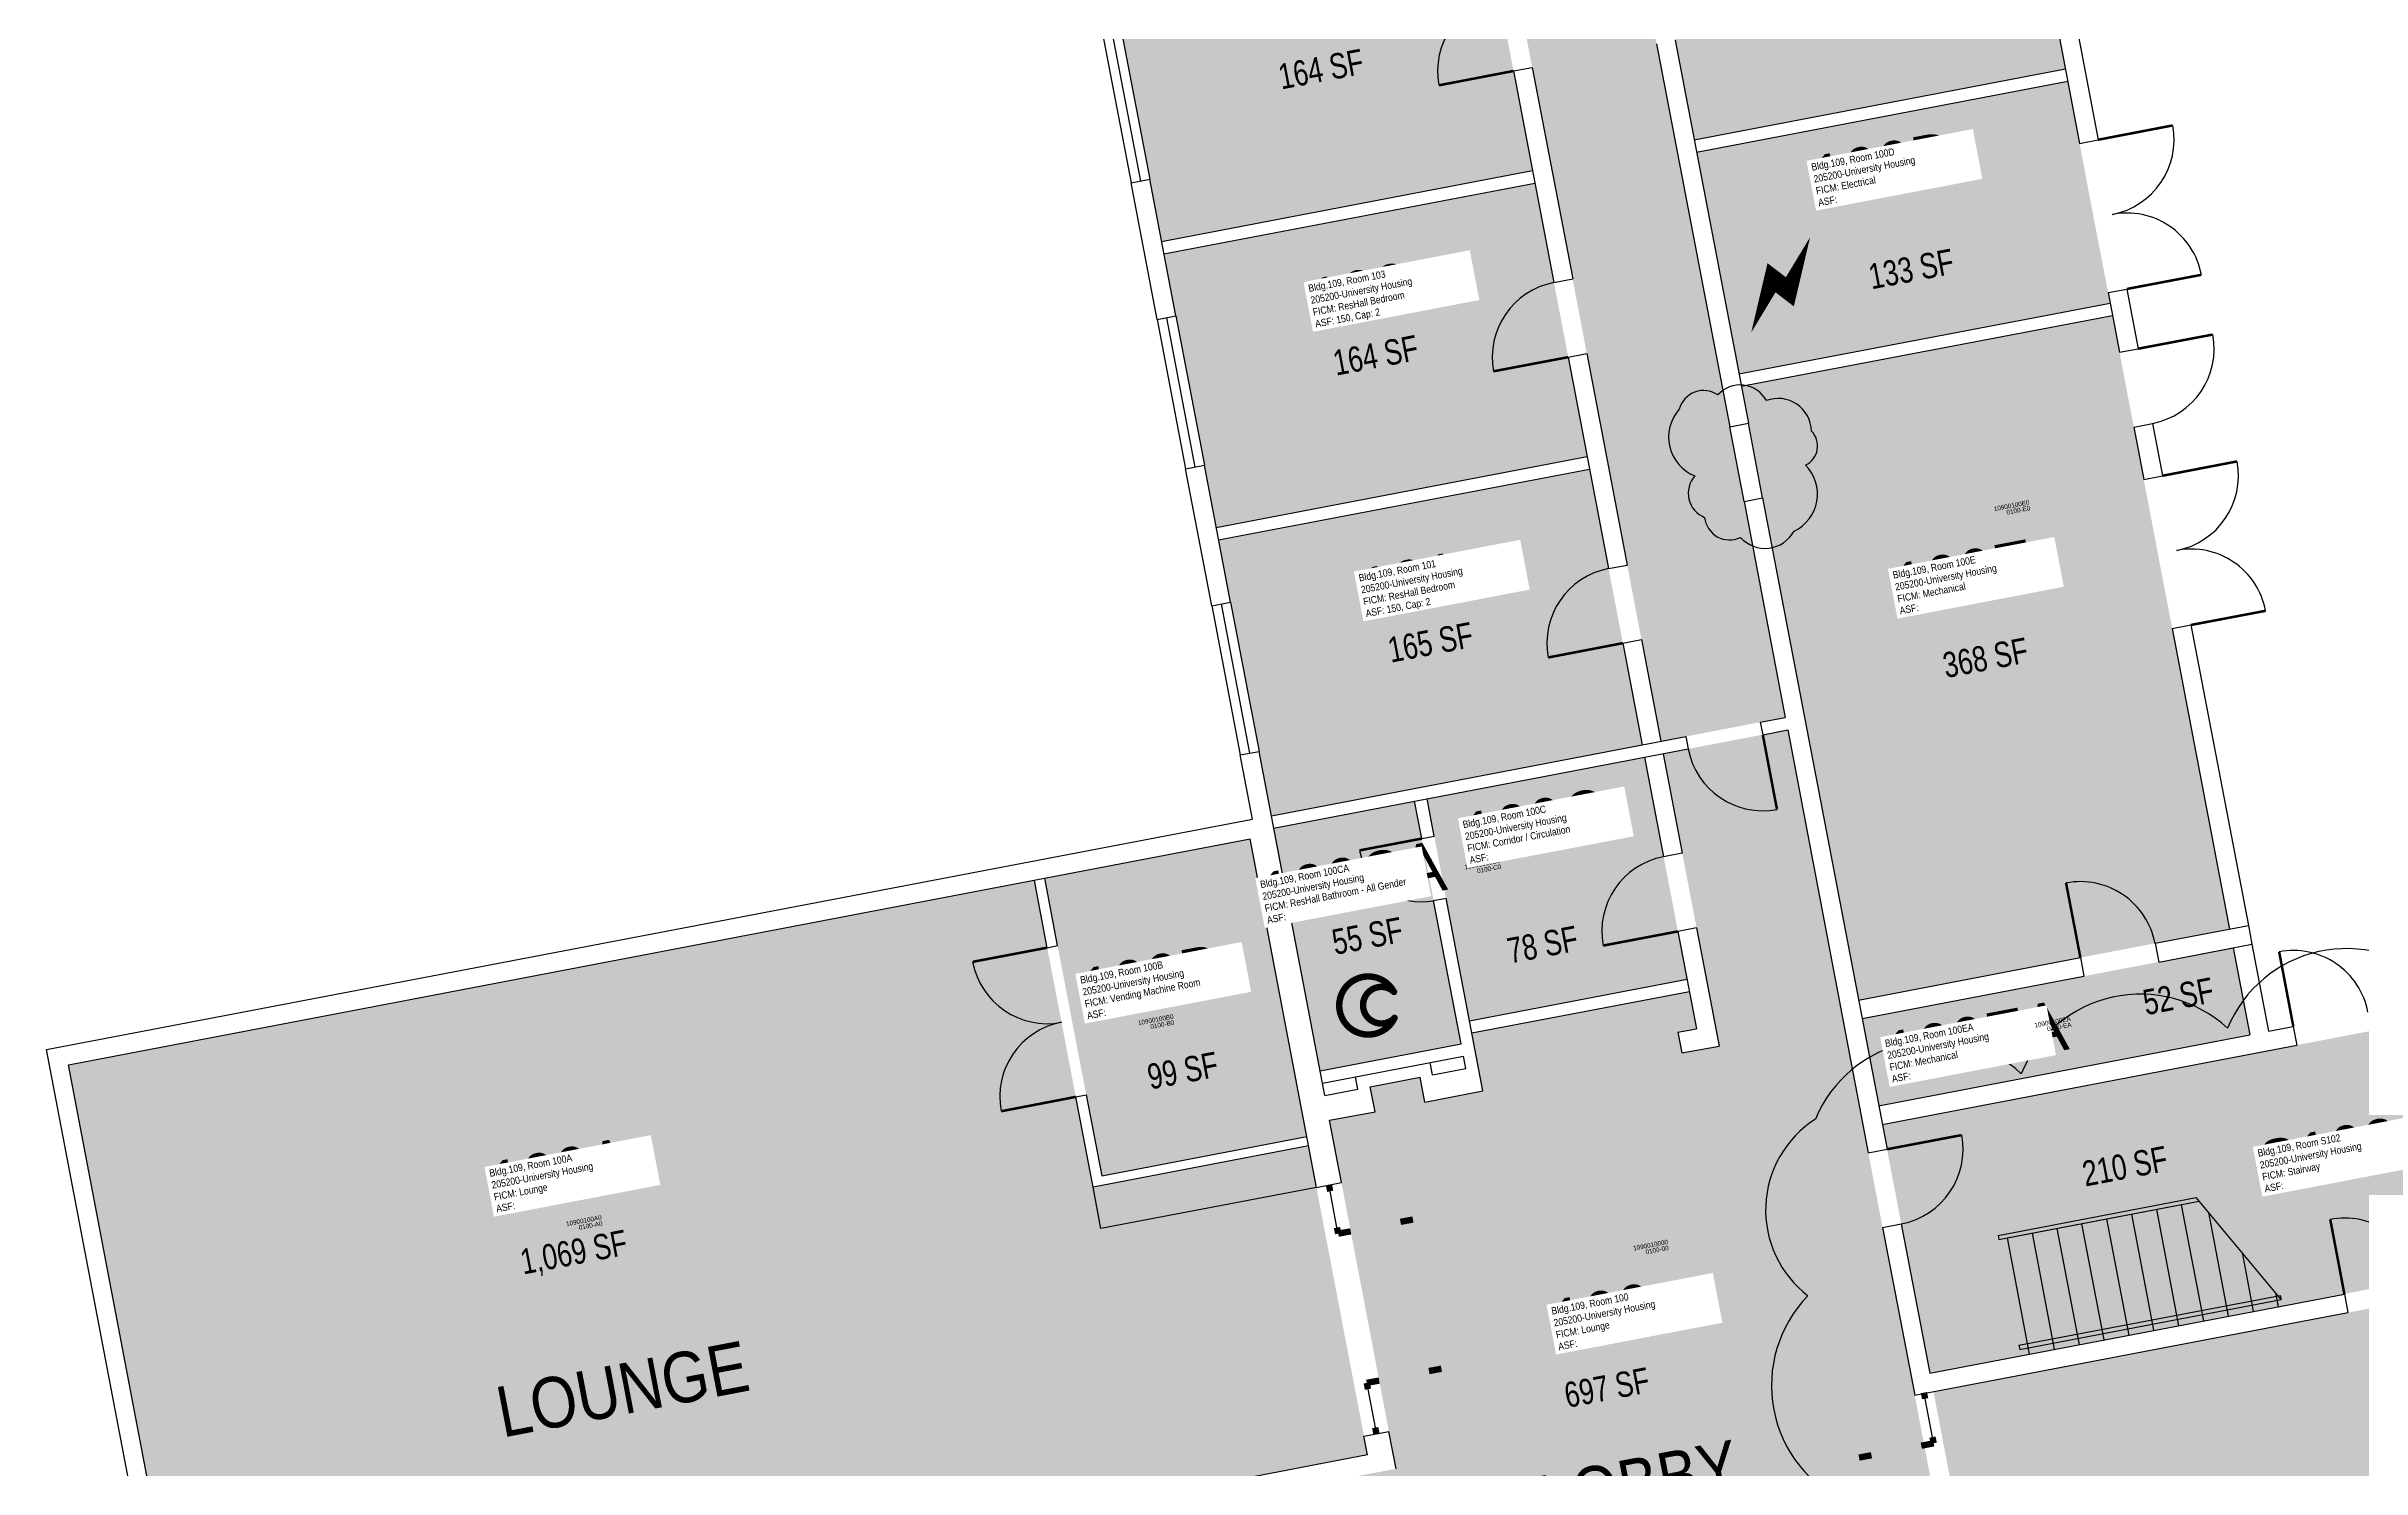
# Model space of a CAD drawing. Header units: inches. Extents: x 69230585 to 69232402, y 27670942 to 27674689.
# Drawn here: x 69230585 to 69231682, y 27672723 to 27673397 of the extents above; entities that cross this region are included whole.
import ezdxf
from ezdxf.enums import TextEntityAlignment as Align

# ---------------------------------------------------------------- set-up
doc = ezdxf.new("R2010")
doc.units = ezdxf.units.IN
doc.header["$LTSCALE"] = 0.25
doc.header["$MEASUREMENT"] = 0
doc.layers.get('0').update_dxf_attribs({"linetype": 'CONTINUOUS'})
for name, color, linetype in [('A-DOOR', 2, 'CONTINUOUS'), ('A-FLOR', 3, 'CONTINUOUS'), ('A-GLAZ', 1, 'CONTINUOUS'), ('A-IDEN-ICON', 4, 'CONTINUOUS'), ('A-IDEN-RNUM', 7, 'CONTINUOUS'), ('A-IDEN-SNUM', 4, 'CONTINUOUS'), ('A-IDEN-TEXT', 4, 'CONTINUOUS'), ('A-IDEN-VNUM', 4, 'CONTINUOUS'), ('A-WALL', 5, 'CONTINUOUS'), ('AREA-TEXT', 3, 'CONTINUOUS'), ('Rooms-Category-Color', 7, 'CONTINUOUS'), ('Rooms-College-Color', 7, 'CONTINUOUS'), ('Rooms-Department-Color', 7, 'CONTINUOUS'), ('Rooms-Division-Color', 7, 'CONTINUOUS'), ('Rooms-Information', 7, 'CONTINUOUS')]:
    doc.layers.add(name, color=color, linetype=linetype)
doc.layers.add('A-REV', color=1, linetype='CONTINUOUS', true_color=0xff0000)
doc.styles.add('CP_AREA', font='arial.ttf', dxfattribs={"height": 15})
doc.styles.add('CP_ROOMSNUMBER', font='arial.ttf', dxfattribs={"height": 1})
doc.styles.add('CP_ROOMVNUMBER', font='arial.ttf', dxfattribs={"width": 0.85, "height": 0.075})

# ---------------------------------------------------------------- blocks, each defined once
blk = doc.blocks.new('Cpelect')
at = {"color": 0, "linetype": 'ByBlock'}
blk.add_lwpolyline([(0.0623, 0.0629, 0, 0.03, 0), (0.0105, -0.0168, 0.03, 0.03, 0), (-0.0105, 0.0068, 0.03, 0, 0), (-0.0623, -0.0729, 0.03, 0, 0)], format="xyseb", dxfattribs=at)
blk = doc.blocks.new('Cpbath')
at = {"color": 0, "linetype": 'ByBlock', "const_width": 0.0127}
for points in [[(0.0571, 0.0168, 0.861492), (-0.0551, 0, 1)], [(-0.0551, 0, 0.726902), (0.0487, -0.0337, 1)], [(0.0571, 0.0168, 0.729002), (-0.0084, -0.0042, 1)], [(-0.0084, -0.0042, 0.609468), (0.0487, -0.0337, 1)]]:
    blk.add_lwpolyline(points, format="xyb", dxfattribs=at)
at = {"color": 0, "linetype": 'ByBlock', "const_width": 0.00637}
for points in [[(0.0544, 0.0152, 1), (0.0599, 0.0184, 1)], [(0.0459, -0.0353, 1), (0.0515, -0.0321, 1)]]:
    blk.add_lwpolyline(points, format="xyb", close=True, dxfattribs=at)

msp = doc.modelspace()

# ---------------------------------------------------------------- hatches: boundary and pattern name
at = {"layer": 'Rooms-Category-Color', "true_color": 0xadadad}
for points in [[(69231330, 27673491.4), (69231338.9, 27673493.1), (69231339.8, 27673488.2), (69231378.1, 27673495.5), (69231372.5, 27673525), (69231334.2, 27673517.7), (69231334.6, 27673515.7), (69231325.7, 27673514), (69231324.2, 27673521.9), (69231333, 27673523.6), (69231333.4, 27673521.6), (69231371.7, 27673528.9), (69231365.7, 27673560.4), (69231327.4, 27673553.1), (69231328.9, 27673545.2), (69231320.1, 27673543.5), (69231259.9, 27673858.8), (69231271.6, 27673861), (69231266.2, 27673889.5), (69231254.4, 27673887.3), (69231124.8, 27674566), (69231065.8, 27674554.7), (69231349.9, 27673067.6), (69231349.9, 27673067.6), (69231408.8, 27673078.9)], [(69231366.8, 27673346.8), (69231386.9, 27673241.7), (69231562.8, 27673275.2), (69231557.1, 27673304.7), (69231542.7, 27673380.3), (69231366.8, 27673346.8)], [(69231563.9, 27673269.4), (69231388, 27673235.8), (69231443.6, 27672945), (69231619.4, 27672978.6), (69231587.7, 27673144.6)], [(69231342.2, 27673060), (69231239.1, 27673040.3), (69231259.2, 27672935.2), (69231362.3, 27672954.9)], [(69231621.1, 27672969.8), (69231445.3, 27672936.2), (69231453.1, 27672894.9), (69231629, 27672928.5)], [(69231702.3, 27672933.4), (69231454.8, 27672886.1), (69231477.3, 27672768.2), (69231724.8, 27672815.5)]]:
    msp.add_hatch(color=253, dxfattribs=at).paths.add_polyline_path(points)
at = {"layer": 'Rooms-Category-Color', "true_color": 0x728ef3}
for points in [[(69231349.4, 27673438.1), (69231365.7, 27673352.6), (69231541.6, 27673386.2), (69231535.9, 27673415.7), (69231522.4, 27673486.4), (69231516.8, 27673515.9), (69231340.9, 27673482.3)], [(69231264.3, 27673467.7), (69231088.5, 27673434.1), (69231094.2, 27673404.6), (69231107.7, 27673333.9), (69231113.3, 27673304.4), (69231289.1, 27673338)], [(69231290.2, 27673332.1), (69231114.4, 27673298.5), (69231120.1, 27673269.1), (69231133.6, 27673198.4), (69231139.2, 27673168.9), (69231315, 27673202.5)], [(69231316.1, 27673196.6), (69231140.3, 27673163), (69231146, 27673133.5), (69231159.5, 27673062.8), (69231165.3, 27673032.3), (69231341.1, 27673065.9)], [(69231410, 27673073), (69231351, 27673061.7), (69231366.8, 27672979.2), (69231377.5, 27672923.2), (69231359.8, 27672919.9), (69231357.9, 27672929.7), (69231366.8, 27672931.4), (69231363.4, 27672949), (69231260.3, 27672929.4), (69231265.6, 27672901.9), (69231238.1, 27672896.6), (69231235.8, 27672908.4), (69231212.2, 27672903.9), (69231214.5, 27672892.1), (69231192.9, 27672888), (69231194, 27672882.1), (69231224.4, 27672722.9), (69231187.8, 27672716), (69231212.5, 27672586.8), (69231249.1, 27672593.8), (69231266.2, 27672503.9), (69231275.2, 27672456.8), (69231334.1, 27672468), (69231343, 27672469.7), (69231316.8, 27672606.7), (69231334.5, 27672610.1), (69231492.6, 27672640.3), (69231470.2, 27672757.7), (69231448.2, 27672872.6)], [(69231233.2, 27673039.2), (69231166.4, 27673026.5), (69231188.4, 27672911.5), (69231255.2, 27672924.3)], [(69231155.2, 27673021.3), (69231057.9, 27673002.7), (69231084.9, 27672861.7), (69231158.5, 27672875.8), (69231182.1, 27672880.3), (69231180.1, 27672890.6)], [(69231080.8, 27672856.4), (69231053, 27673001.7), (69230595.3, 27672914.3), (69230651, 27672622.6), (69230790.5, 27672649.2), (69230884.8, 27672667.2), (69230918.2, 27672673.6), (69231012.5, 27672691.6), (69231045.9, 27672698), (69231140.2, 27672716), (69231210.9, 27672729.5), (69231182.9, 27672875.9)], [(69232074.3, 27672873.1), (69231735.4, 27672808.3), (69231479.1, 27672759.4), (69231515.3, 27672569.8), (69231522, 27672534.4), (69231533.1, 27672476.5), (69232128.3, 27672590.2)]]:
    msp.add_hatch(color=171, dxfattribs=at).paths.add_polyline_path(points)
at = {"layer": 'Rooms-College-Color', "true_color": 0xadadad}
for points in [[(69231330, 27673491.4), (69231338.9, 27673493.1), (69231339.8, 27673488.2), (69231378.1, 27673495.5), (69231372.5, 27673525), (69231334.2, 27673517.7), (69231334.6, 27673515.7), (69231325.7, 27673514), (69231324.2, 27673521.9), (69231333, 27673523.6), (69231333.4, 27673521.6), (69231371.7, 27673528.9), (69231365.7, 27673560.4), (69231327.4, 27673553.1), (69231328.9, 27673545.2), (69231320.1, 27673543.5), (69231259.9, 27673858.8), (69231271.6, 27673861), (69231266.2, 27673889.5), (69231254.4, 27673887.3), (69231124.8, 27674566), (69231065.8, 27674554.7), (69231349.9, 27673067.6), (69231349.9, 27673067.6), (69231408.8, 27673078.9)], [(69231349.4, 27673438.1), (69231365.7, 27673352.6), (69231541.6, 27673386.2), (69231535.9, 27673415.7), (69231522.4, 27673486.4), (69231516.8, 27673515.9), (69231340.9, 27673482.3)], [(69231264.3, 27673467.7), (69231088.5, 27673434.1), (69231094.2, 27673404.6), (69231107.7, 27673333.9), (69231113.3, 27673304.4), (69231289.1, 27673338)], [(69231366.8, 27673346.8), (69231386.9, 27673241.7), (69231562.8, 27673275.2), (69231557.1, 27673304.7), (69231542.7, 27673380.3), (69231366.8, 27673346.8)], [(69231290.2, 27673332.1), (69231114.4, 27673298.5), (69231120.1, 27673269.1), (69231133.6, 27673198.4), (69231139.2, 27673168.9), (69231315, 27673202.5)], [(69231563.9, 27673269.4), (69231388, 27673235.8), (69231443.6, 27672945), (69231619.4, 27672978.6), (69231587.7, 27673144.6)], [(69231316.1, 27673196.6), (69231140.3, 27673163), (69231146, 27673133.5), (69231159.5, 27673062.8), (69231165.3, 27673032.3), (69231341.1, 27673065.9)], [(69231410, 27673073), (69231351, 27673061.7), (69231366.8, 27672979.2), (69231377.5, 27672923.2), (69231359.8, 27672919.9), (69231357.9, 27672929.7), (69231366.8, 27672931.4), (69231363.4, 27672949), (69231260.3, 27672929.4), (69231265.6, 27672901.9), (69231238.1, 27672896.6), (69231235.8, 27672908.4), (69231212.2, 27672903.9), (69231214.5, 27672892.1), (69231192.9, 27672888), (69231194, 27672882.1), (69231224.4, 27672722.9), (69231187.8, 27672716), (69231212.5, 27672586.8), (69231249.1, 27672593.8), (69231266.2, 27672503.9), (69231275.2, 27672456.8), (69231334.1, 27672468), (69231343, 27672469.7), (69231316.8, 27672606.7), (69231334.5, 27672610.1), (69231492.6, 27672640.3), (69231470.2, 27672757.7), (69231448.2, 27672872.6)], [(69231342.2, 27673060), (69231239.1, 27673040.3), (69231259.2, 27672935.2), (69231362.3, 27672954.9)], [(69231233.2, 27673039.2), (69231166.4, 27673026.5), (69231188.4, 27672911.5), (69231255.2, 27672924.3)], [(69231155.2, 27673021.3), (69231057.9, 27673002.7), (69231084.9, 27672861.7), (69231158.5, 27672875.8), (69231182.1, 27672880.3), (69231180.1, 27672890.6)], [(69231080.8, 27672856.4), (69231053, 27673001.7), (69230595.3, 27672914.3), (69230651, 27672622.6), (69230790.5, 27672649.2), (69230884.8, 27672667.2), (69230918.2, 27672673.6), (69231012.5, 27672691.6), (69231045.9, 27672698), (69231140.2, 27672716), (69231210.9, 27672729.5), (69231182.9, 27672875.9)], [(69231621.1, 27672969.8), (69231445.3, 27672936.2), (69231453.1, 27672894.9), (69231629, 27672928.5)], [(69231702.3, 27672933.4), (69231454.8, 27672886.1), (69231477.3, 27672768.2), (69231724.8, 27672815.5)], [(69232074.3, 27672873.1), (69231735.4, 27672808.3), (69231479.1, 27672759.4), (69231515.3, 27672569.8), (69231522, 27672534.4), (69231533.1, 27672476.5), (69232128.3, 27672590.2)]]:
    msp.add_hatch(color=253, dxfattribs=at).paths.add_polyline_path(points)
at = {"layer": 'Rooms-Department-Color', "true_color": 0xacacac}
for points in [[(69231330, 27673491.4), (69231338.9, 27673493.1), (69231339.8, 27673488.2), (69231378.1, 27673495.5), (69231372.5, 27673525), (69231334.2, 27673517.7), (69231334.6, 27673515.7), (69231325.7, 27673514), (69231324.2, 27673521.9), (69231333, 27673523.6), (69231333.4, 27673521.6), (69231371.7, 27673528.9), (69231365.7, 27673560.4), (69231327.4, 27673553.1), (69231328.9, 27673545.2), (69231320.1, 27673543.5), (69231259.9, 27673858.8), (69231271.6, 27673861), (69231266.2, 27673889.5), (69231254.4, 27673887.3), (69231124.8, 27674566), (69231065.8, 27674554.7), (69231349.9, 27673067.6), (69231349.9, 27673067.6), (69231408.8, 27673078.9)], [(69231366.8, 27673346.8), (69231386.9, 27673241.7), (69231562.8, 27673275.2), (69231557.1, 27673304.7), (69231542.7, 27673380.3), (69231366.8, 27673346.8)], [(69231563.9, 27673269.4), (69231388, 27673235.8), (69231443.6, 27672945), (69231619.4, 27672978.6), (69231587.7, 27673144.6)], [(69231342.2, 27673060), (69231239.1, 27673040.3), (69231259.2, 27672935.2), (69231362.3, 27672954.9)], [(69231621.1, 27672969.8), (69231445.3, 27672936.2), (69231453.1, 27672894.9), (69231629, 27672928.5)], [(69231702.3, 27672933.4), (69231454.8, 27672886.1), (69231477.3, 27672768.2), (69231724.8, 27672815.5)]]:
    msp.add_hatch(color=253, dxfattribs=at).paths.add_polyline_path(points)
at = {"layer": 'Rooms-Department-Color', "true_color": 0x604aed}
for points in [[(69231349.4, 27673438.1), (69231365.7, 27673352.6), (69231541.6, 27673386.2), (69231535.9, 27673415.7), (69231522.4, 27673486.4), (69231516.8, 27673515.9), (69231340.9, 27673482.3)], [(69231264.3, 27673467.7), (69231088.5, 27673434.1), (69231094.2, 27673404.6), (69231107.7, 27673333.9), (69231113.3, 27673304.4), (69231289.1, 27673338)], [(69231290.2, 27673332.1), (69231114.4, 27673298.5), (69231120.1, 27673269.1), (69231133.6, 27673198.4), (69231139.2, 27673168.9), (69231315, 27673202.5)], [(69231316.1, 27673196.6), (69231140.3, 27673163), (69231146, 27673133.5), (69231159.5, 27673062.8), (69231165.3, 27673032.3), (69231341.1, 27673065.9)], [(69231410, 27673073), (69231351, 27673061.7), (69231366.8, 27672979.2), (69231377.5, 27672923.2), (69231359.8, 27672919.9), (69231357.9, 27672929.7), (69231366.8, 27672931.4), (69231363.4, 27672949), (69231260.3, 27672929.4), (69231265.6, 27672901.9), (69231238.1, 27672896.6), (69231235.8, 27672908.4), (69231212.2, 27672903.9), (69231214.5, 27672892.1), (69231192.9, 27672888), (69231194, 27672882.1), (69231224.4, 27672722.9), (69231187.8, 27672716), (69231212.5, 27672586.8), (69231249.1, 27672593.8), (69231266.2, 27672503.9), (69231275.2, 27672456.8), (69231334.1, 27672468), (69231343, 27672469.7), (69231316.8, 27672606.7), (69231334.5, 27672610.1), (69231492.6, 27672640.3), (69231470.2, 27672757.7), (69231448.2, 27672872.6)], [(69231233.2, 27673039.2), (69231166.4, 27673026.5), (69231188.4, 27672911.5), (69231255.2, 27672924.3)], [(69231155.2, 27673021.3), (69231057.9, 27673002.7), (69231084.9, 27672861.7), (69231158.5, 27672875.8), (69231182.1, 27672880.3), (69231180.1, 27672890.6)], [(69231080.8, 27672856.4), (69231053, 27673001.7), (69230595.3, 27672914.3), (69230651, 27672622.6), (69230790.5, 27672649.2), (69230884.8, 27672667.2), (69230918.2, 27672673.6), (69231012.5, 27672691.6), (69231045.9, 27672698), (69231140.2, 27672716), (69231210.9, 27672729.5), (69231182.9, 27672875.9)], [(69232074.3, 27672873.1), (69231735.4, 27672808.3), (69231479.1, 27672759.4), (69231515.3, 27672569.8), (69231522, 27672534.4), (69231533.1, 27672476.5), (69232128.3, 27672590.2)]]:
    msp.add_hatch(color=173, dxfattribs=at).paths.add_polyline_path(points)
at = {"layer": 'Rooms-Division-Color', "true_color": 0xadadad}
for points in [[(69231330, 27673491.4), (69231338.9, 27673493.1), (69231339.8, 27673488.2), (69231378.1, 27673495.5), (69231372.5, 27673525), (69231334.2, 27673517.7), (69231334.6, 27673515.7), (69231325.7, 27673514), (69231324.2, 27673521.9), (69231333, 27673523.6), (69231333.4, 27673521.6), (69231371.7, 27673528.9), (69231365.7, 27673560.4), (69231327.4, 27673553.1), (69231328.9, 27673545.2), (69231320.1, 27673543.5), (69231259.9, 27673858.8), (69231271.6, 27673861), (69231266.2, 27673889.5), (69231254.4, 27673887.3), (69231124.8, 27674566), (69231065.8, 27674554.7), (69231349.9, 27673067.6), (69231349.9, 27673067.6), (69231408.8, 27673078.9)], [(69231366.8, 27673346.8), (69231386.9, 27673241.7), (69231562.8, 27673275.2), (69231557.1, 27673304.7), (69231542.7, 27673380.3), (69231366.8, 27673346.8)], [(69231563.9, 27673269.4), (69231388, 27673235.8), (69231443.6, 27672945), (69231619.4, 27672978.6), (69231587.7, 27673144.6)], [(69231342.2, 27673060), (69231239.1, 27673040.3), (69231259.2, 27672935.2), (69231362.3, 27672954.9)], [(69231621.1, 27672969.8), (69231445.3, 27672936.2), (69231453.1, 27672894.9), (69231629, 27672928.5)], [(69231702.3, 27672933.4), (69231454.8, 27672886.1), (69231477.3, 27672768.2), (69231724.8, 27672815.5)]]:
    msp.add_hatch(color=253, dxfattribs=at).paths.add_polyline_path(points)
at = {"layer": 'Rooms-Division-Color', "true_color": 0x604aed}
for points in [[(69231349.4, 27673438.1), (69231365.7, 27673352.6), (69231541.6, 27673386.2), (69231535.9, 27673415.7), (69231522.4, 27673486.4), (69231516.8, 27673515.9), (69231340.9, 27673482.3)], [(69231264.3, 27673467.7), (69231088.5, 27673434.1), (69231094.2, 27673404.6), (69231107.7, 27673333.9), (69231113.3, 27673304.4), (69231289.1, 27673338)], [(69231290.2, 27673332.1), (69231114.4, 27673298.5), (69231120.1, 27673269.1), (69231133.6, 27673198.4), (69231139.2, 27673168.9), (69231315, 27673202.5)], [(69231316.1, 27673196.6), (69231140.3, 27673163), (69231146, 27673133.5), (69231159.5, 27673062.8), (69231165.3, 27673032.3), (69231341.1, 27673065.9)], [(69231410, 27673073), (69231351, 27673061.7), (69231366.8, 27672979.2), (69231377.5, 27672923.2), (69231359.8, 27672919.9), (69231357.9, 27672929.7), (69231366.8, 27672931.4), (69231363.4, 27672949), (69231260.3, 27672929.4), (69231265.6, 27672901.9), (69231238.1, 27672896.6), (69231235.8, 27672908.4), (69231212.2, 27672903.9), (69231214.5, 27672892.1), (69231192.9, 27672888), (69231194, 27672882.1), (69231224.4, 27672722.9), (69231187.8, 27672716), (69231212.5, 27672586.8), (69231249.1, 27672593.8), (69231266.2, 27672503.9), (69231275.2, 27672456.8), (69231334.1, 27672468), (69231343, 27672469.7), (69231316.8, 27672606.7), (69231334.5, 27672610.1), (69231492.6, 27672640.3), (69231470.2, 27672757.7), (69231448.2, 27672872.6)], [(69231233.2, 27673039.2), (69231166.4, 27673026.5), (69231188.4, 27672911.5), (69231255.2, 27672924.3)], [(69231155.2, 27673021.3), (69231057.9, 27673002.7), (69231084.9, 27672861.7), (69231158.5, 27672875.8), (69231182.1, 27672880.3), (69231180.1, 27672890.6)], [(69231080.8, 27672856.4), (69231053, 27673001.7), (69230595.3, 27672914.3), (69230651, 27672622.6), (69230790.5, 27672649.2), (69230884.8, 27672667.2), (69230918.2, 27672673.6), (69231012.5, 27672691.6), (69231045.9, 27672698), (69231140.2, 27672716), (69231210.9, 27672729.5), (69231182.9, 27672875.9)], [(69232074.3, 27672873.1), (69231735.4, 27672808.3), (69231479.1, 27672759.4), (69231515.3, 27672569.8), (69231522, 27672534.4), (69231533.1, 27672476.5), (69232128.3, 27672590.2)]]:
    msp.add_hatch(color=173, dxfattribs=at).paths.add_polyline_path(points)

# ---------------------------------------------------------------- linework, layer by layer
at = {"layer": 'A-DOOR'}
for points, const_width in [([(69231280.1, 27673385.2), (69231244.7, 27673378.4)], 1.2), ([(69231557.1, 27673352.6), (69231592.5, 27673359.4)], 1.2), ([(69231570.7, 27673281.9), (69231606, 27673288.6)], 1.2), ([(69231576.1, 27673253.6), (69231611.4, 27673260.3)], 1.2), ([(69231306, 27673249.6), (69231270.6, 27673242.9)], 1.2), ([(69231587.6, 27673193.4), (69231622.9, 27673200.2)], 1.2), ([(69231601.1, 27673122.7), (69231636.4, 27673129.4)], 1.2), ([(69231331.9, 27673114.1), (69231296.5, 27673107.3)], 1.2), ([(69231398.2, 27673070.7), (69231404.9, 27673035.4)], 1.2), ([(69231236.6, 27673021.5), (69231207.1, 27673015.9)], 1.2), ([(69231548.7, 27672965.1), (69231541.9, 27673000.5)], 1.2), ([(69231357.9, 27672977.5), (69231322.6, 27672970.8)], 1.2), ([(69231059.1, 27672969.8), (69231023.8, 27672963.1)], 1.2), ([(69231649.6, 27672932.5), (69231642.9, 27672967.8)], 1.2), ([(69231072.6, 27672899.1), (69231037.3, 27672892.3)], 1.2), ([(69231457.1, 27672874.3), (69231492.4, 27672881)], 1.2), ([(69231192.6, 27672857.4), (69231193.2, 27672854.4)], 3), ([(69231673.8, 27672805.7), (69231667.1, 27672841.1)], 1.2), ([(69231197, 27672834.3), (69231196.4, 27672837.2)], 3), ([(69231210.5, 27672763.6), (69231211.1, 27672760.6)], 3), ([(69231474.6, 27672759), (69231475.1, 27672756.1)], 3), ([(69231215.1, 27672739.5), (69231214.5, 27672742.4)], 3), ([(69231479.2, 27672735), (69231478.6, 27672737.9)], 3)]:
    msp.add_lwpolyline(points, dxfattribs=dict(at, const_width=const_width))
for points in [[(69231197, 27672834.3, 3, 3, 0), (69231202.9, 27672835.4, 0, 0, 0), (69231226.5, 27672839.9, 3, 3, 0), (69231232.4, 27672841, 0, 0, -0.414214), (69231203.8, 27672798.9, 0, 0, -1.337225)], [(69231210.5, 27672763.6, 3, 3, 0), (69231216.4, 27672764.7, 0, 0, 0), (69231240, 27672769.2, 3, 3, 0), (69231245.9, 27672770.3, 0, 0, 0.414214), (69231203.8, 27672798.9, 0, 0, 1.337225)], [(69231479.2, 27672735, 3, 3, 0), (69231473.3, 27672733.8, 0, 0, 0), (69231449.7, 27672729.3, 3, 3, 0), (69231443.8, 27672728.2, 0, 0, 0.414214), (69231485.9, 27672699.6, 0, 0, 1.337225)]]:
    msp.add_lwpolyline(points, format="xyseb", dxfattribs=at)
for centre, radius, start, end in [((69231280.1, 27673385.2), 36, 100.8148, 190.8148), ((69231557.1, 27673352.6), 36, 280.8148, 10.8148), ((69231570.7, 27673281.9), 36, 10.8148, 100.8148), ((69231306, 27673249.6), 36, 100.8148, 190.8148), ((69231576.1, 27673253.6), 36, 280.8148, 10.8148), ((69231587.6, 27673193.4), 36, 280.8148, 10.8148), ((69231601.1, 27673122.7), 36, 10.8148, 100.8148), ((69231331.9, 27673114.1), 36, 100.8148, 190.8148), ((69231398.2, 27673070.7), 36, 190.8148, 280.8148), ((69231236.6, 27673021.5), 30, 190.8148, 280.8148), ((69231357.9, 27672977.5), 36, 100.8148, 190.8148), ((69231548.7, 27672965.1), 36, 10.8148, 100.8148), ((69231059.1, 27672969.8), 36, 190.8148, 280.8148), ((69231649.6, 27672932.5), 36, 10.8148, 100.8148), ((69231072.6, 27672899.1), 36, 100.8148, 190.8148), ((69231457.1, 27672874.3), 36, 280.8148, 10.8148), ((69231673.8, 27672805.7), 36, 10.8148, 100.8148)]:
    msp.add_arc(centre, radius, start, end, dxfattribs=at)
at = {"layer": 'A-FLOR'}
for p, q in [((69231084.5, 27672836.7), (69231080.8, 27672856.4)), ((69231186.7, 27672856.2), (69231084.5, 27672836.7)), ((69231509.7, 27672833.5), (69231603.6, 27672851.4)), ((69231643.8, 27672803.1), (69231603.6, 27672851.4)), ((69231510, 27672831.5), (69231605, 27672849.7)), ((69231514, 27672832.3), (69231602.5, 27672849.2)), ((69231549.3, 27672839), (69231559.8, 27672784)), ((69231561.1, 27672841.3), (69231571.6, 27672786.2)), ((69231572.9, 27672843.5), (69231583.4, 27672788.5)), ((69231584.7, 27672845.8), (69231595.2, 27672790.7)), ((69231596.5, 27672848), (69231607, 27672793)), ((69231609.4, 27672844.4), (69231618.8, 27672795.2)), ((69231509.7, 27672833.5), (69231510, 27672831.5)), ((69231514, 27672832.3), (69231524.5, 27672777.2)), ((69231525.8, 27672834.5), (69231536.3, 27672779.5)), ((69231537.5, 27672836.8), (69231548.1, 27672781.7)), ((69231625.3, 27672825.3), (69231630.6, 27672797.5)), ((69231641.1, 27672806.2), (69231642.4, 27672799.7)), ((69231519.6, 27672781.4), (69231643.4, 27672805)), ((69231520, 27672779.4), (69231643.8, 27672803.1)), ((69231643.4, 27672805), (69231643.8, 27672803.1)), ((69231519.6, 27672781.4), (69231520, 27672779.4))]:
    msp.add_line(p, q, dxfattribs=at)
at = {"layer": 'A-GLAZ'}
for p, q in [((69231085.3, 27673402.9), (69231098.8, 27673332.2)), ((69231089.7, 27673403.8), (69231103.3, 27673333)), ((69231094.2, 27673404.6), (69231107.7, 27673333.9)), ((69231111.2, 27673267.4), (69231124.7, 27673196.7)), ((69231115.6, 27673268.2), (69231129.1, 27673197.5)), ((69231120.1, 27673269.1), (69231133.6, 27673198.4)), ((69231137.1, 27673131.8), (69231150.6, 27673061.1)), ((69231141.5, 27673132.7), (69231155, 27673061.9)), ((69231146, 27673133.5), (69231159.5, 27673062.8)), ((69231196.4, 27672837.2), (69231193.2, 27672854.4)), ((69231211.1, 27672760.6), (69231214.5, 27672742.4)), ((69231478.6, 27672737.9), (69231475.1, 27672756.1))]:
    msp.add_line(p, q, dxfattribs=at)
at = {"layer": 'A-REV'}
msp.add_lwpolyline([(69231358.6, 27673224.9, 0.520567), (69231366, 27673193.3, 0.520567), (69231370.6, 27673173.7, 0.520567), (69231387.6, 27673164.2, 0.520567), (69231413, 27673167.2, 0.520567), (69231418.4, 27673198.4, 0.520567), (69231421.2, 27673214.6, 0.520567), (69231399.9, 27673229, 0.520567), (69231376.9, 27673231.7, 0.520567)], format="xyb", close=True, dxfattribs=at)
msp.add_lwpolyline([(69231716.1, 27672953.3, 0.520567), (69231618.4, 27672931.7, 0.520567), (69231520.7, 27672910.1, 0.520567), (69231423.1, 27672888.5, 0.520567), (69231419.6, 27672804.9, 0.520567), (69231438.3, 27672706.7, 0.520567), (69231457.1, 27672608.4, 0.520567), (69231475.9, 27672510.2, 0.520567), (69231494.7, 27672411.9, 0.520567), (69231507.3, 27672345.5, 0.520567), (69231604.1, 27672370.9, 0.520567), (69231700.9, 27672396.3, 0.520567)], format="xyb", dxfattribs=at)
at = {"layer": 'A-WALL'}
for p, q in [((69231535.9, 27673415.7), (69231548.3, 27673350.9)), ((69231544.8, 27673417.4), (69231557.2, 27673352.6)), ((69231356.7, 27673399.8), (69231391.4, 27673218.3)), ((69231347.9, 27673398.1), (69231382.5, 27673216.6)), ((69231280.1, 27673385.2), (69231288.9, 27673386.8)), ((69231280.1, 27673385.2), (69231299.2, 27673285)), ((69231288.9, 27673386.8), (69231308.1, 27673286.7)), ((69231365.7, 27673352.6), (69231541.6, 27673386.2)), ((69231366.8, 27673346.8), (69231542.7, 27673380.3)), ((69231548.3, 27673350.9), (69231557.2, 27673352.6)), ((69231548.3, 27673350.9), (69231557.2, 27673352.6)), ((69231098.8, 27673332.2), (69231107.7, 27673333.9)), ((69231120.1, 27673269.1), (69231107.7, 27673333.9)), ((69231113.3, 27673304.4), (69231289.1, 27673338)), ((69231111.2, 27673267.4), (69231098.8, 27673332.2)), ((69231114.4, 27673298.5), (69231290.2, 27673332.1)), ((69231299.2, 27673285), (69231308.1, 27673286.7)), ((69231561.8, 27673280.2), (69231570.7, 27673281.8)), ((69231561.8, 27673280.2), (69231570.7, 27673281.8)), ((69231561.8, 27673280.2), (69231567.2, 27673251.9)), ((69231570.7, 27673281.8), (69231576.1, 27673253.6)), ((69231111.2, 27673267.4), (69231120.1, 27673269.1)), ((69231386.9, 27673241.7), (69231562.8, 27673275.2)), ((69231388, 27673235.8), (69231563.9, 27673269.4)), ((69231306, 27673249.6), (69231314.8, 27673251.3)), ((69231306, 27673249.6), (69231325.1, 27673149.4)), ((69231314.8, 27673251.3), (69231333.9, 27673151.1)), ((69231567.2, 27673251.9), (69231576.1, 27673253.6)), ((69231382.5, 27673216.6), (69231391.4, 27673218.3)), ((69231574, 27673216.5), (69231582.8, 27673218.2)), ((69231574, 27673216.5), (69231578.7, 27673191.7)), ((69231582.8, 27673218.2), (69231587.6, 27673193.4)), ((69231139.2, 27673168.9), (69231315, 27673202.5)), ((69231124.7, 27673196.7), (69231133.6, 27673198.4)), ((69231137.1, 27673131.8), (69231124.7, 27673196.7)), ((69231146, 27673133.5), (69231133.6, 27673198.4)), ((69231140.3, 27673163), (69231316.1, 27673196.6)), ((69231578.7, 27673191.7), (69231587.6, 27673193.4)), ((69231389.3, 27673181.2), (69231398.1, 27673182.9)), ((69231389.3, 27673181.2), (69231408.8, 27673078.9)), ((69231398.1, 27673182.9), (69231457.1, 27672874.3)), ((69231325.1, 27673149.4), (69231333.9, 27673151.1)), ((69231137.1, 27673131.8), (69231146, 27673133.5)), ((69231331.9, 27673114.1), (69231340.7, 27673115.8)), ((69231331.9, 27673114.1), (69231341.1, 27673065.9)), ((69231340.7, 27673115.8), (69231349.9, 27673067.6)), ((69231592.2, 27673121), (69231601.1, 27673122.7)), ((69231592.2, 27673121), (69231619.4, 27672978.6)), ((69231601.1, 27673122.7), (69231628.3, 27672980.3)), ((69231165.3, 27673032.3), (69231361.7, 27673069.9)), ((69231361.7, 27673069.9), (69231362.8, 27673064)), ((69231397, 27673076.6), (69231408.8, 27673078.9)), ((69231397, 27673076.6), (69231398.2, 27673070.7)), ((69231398.2, 27673070.7), (69231410, 27673073)), ((69231410, 27673073), (69231448.2, 27672872.6)), ((69231150.6, 27673061.1), (69231159.5, 27673062.8)), ((69231156.4, 27673030.7), (69231150.6, 27673061.1)), ((69231190.6, 27672899.7), (69231159.5, 27673062.8)), ((69231166.4, 27673026.5), (69231362.8, 27673064)), ((69231342.2, 27673060), (69231351.2, 27673012.9)), ((69231351, 27673061.7), (69231360, 27673014.6)), ((69231236.6, 27673021.5), (69231233.2, 27673039.2)), ((69231242.5, 27673022.7), (69231239.1, 27673040.3)), ((69230584.8, 27672921.5), (69231156.4, 27673030.7)), ((69230595.3, 27672914.3), (69231155.2, 27673021.3)), ((69231186.7, 27672856.2), (69231155.2, 27673021.3)), ((69231236.6, 27673021.5), (69231242.5, 27673022.7)), ((69231360, 27673014.6), (69231351.2, 27673012.9)), ((69231059.1, 27672969.8), (69231053, 27673001.7)), ((69231064, 27672970.8), (69231057.9, 27673002.7)), ((69231242.2, 27672992.1), (69231248.1, 27672993.2)), ((69231265.6, 27672901.9), (69231248.1, 27672993.2)), ((69231255.2, 27672924.3), (69231242.2, 27672992.1)), ((69231059.1, 27672969.8), (69231064, 27672970.8)), ((69231366.8, 27672979.2), (69231357.9, 27672977.5)), ((69231357.9, 27672977.5), (69231366.8, 27672931.4)), ((69231366.8, 27672979.2), (69231377.5, 27672923.2)), ((69231584.1, 27672971.9), (69231628.3, 27672980.3)), ((69231584.1, 27672971.9), (69231585.8, 27672963)), ((69231585.8, 27672963), (69231630, 27672971.5)), ((69231628.3, 27672980.3), (69231630, 27672971.5)), ((69231630, 27672971.5), (69231637.8, 27672930.2)), ((69231443.6, 27672945), (69231548.7, 27672965.1)), ((69231548.7, 27672965.1), (69231550.4, 27672956.3)), ((69231585.8, 27672963), (69231621.1, 27672969.8)), ((69231621.1, 27672969.8), (69231629, 27672928.5)), ((69231259.2, 27672935.2), (69231362.3, 27672954.9)), ((69231260.3, 27672929.4), (69231363.4, 27672949)), ((69231445.3, 27672936.2), (69231550.4, 27672956.3)), ((69231445.3, 27672936.2), (69231550.4, 27672956.3)), ((69231357.9, 27672929.7), (69231366.8, 27672931.4)), ((69231357.9, 27672929.7), (69231359.8, 27672919.9)), ((69231453.1, 27672894.9), (69231629, 27672928.5)), ((69231637.8, 27672930.2), (69231649.6, 27672932.5)), ((69231649.6, 27672932.5), (69231651.3, 27672923.6)), ((69230643.9, 27672612.1), (69230584.8, 27672921.5)), ((69231188.4, 27672911.5), (69231255.2, 27672924.3)), ((69231189.5, 27672905.6), (69231256.3, 27672918.4)), ((69231257.4, 27672912.5), (69231256.3, 27672918.4)), ((69231359.8, 27672919.9), (69231377.5, 27672923.2)), ((69231454.8, 27672886.1), (69231651.3, 27672923.6)), ((69230651, 27672622.6), (69230595.3, 27672914.3)), ((69231206.3, 27672902.8), (69231205.2, 27672908.6)), ((69231212.2, 27672903.9), (69231235.8, 27672908.4)), ((69231238.1, 27672896.6), (69231235.8, 27672908.4)), ((69231241.7, 27672909.5), (69231240.6, 27672915.4)), ((69231241.7, 27672909.5), (69231257.4, 27672912.5)), ((69231072.6, 27672899.1), (69231077.5, 27672900)), ((69231080.8, 27672856.4), (69231072.6, 27672899.1)), ((69231077.5, 27672900), (69231084.9, 27672861.7)), ((69231190.6, 27672899.7), (69231206.3, 27672902.8)), ((69231214.5, 27672892.1), (69231212.2, 27672903.9)), ((69231238.1, 27672896.6), (69231265.6, 27672901.9)), ((69231192.9, 27672888), (69231214.5, 27672892.1)), ((69231198.5, 27672858.5), (69231192.9, 27672888)), ((69231182.9, 27672875.9), (69231080.8, 27672856.4)), ((69231084.9, 27672861.7), (69231182.1, 27672880.3)), ((69231448.2, 27672872.6), (69231457.1, 27672874.3)), ((69231186.7, 27672856.2), (69231198.5, 27672858.5)), ((69231455, 27672837.2), (69231463.8, 27672838.9)), ((69231463.8, 27672838.9), (69231477.3, 27672768.2)), ((69231455, 27672837.2), (69231470.2, 27672757.7)), ((69231470.2, 27672757.7), (69231675.5, 27672796.9)), ((69231477.3, 27672768.2), (69231673.8, 27672805.7)), ((69231673.8, 27672805.7), (69231675.5, 27672796.9)), ((69231209.2, 27672738.4), (69231221, 27672740.6)), ((69231224.4, 27672722.9), (69231221, 27672740.6)), ((69231210.9, 27672729.5), (69231140.2, 27672716)), ((69231210.9, 27672729.5), (69231209.2, 27672738.4))]:
    msp.add_line(p, q, dxfattribs=at)
for points in [[(69231389.3, 27673181.2), (69231382.5, 27673216.6)], [(69231398.1, 27673182.9), (69231391.4, 27673218.3)]]:
    msp.add_lwpolyline(points, dxfattribs=at)

# ---------------------------------------------------------------- block references
at = {"layer": 'A-IDEN-ICON', "rotation": 10.81479595477638}
for name, p, xscale, yscale, zscale in [('Cpelect', (69231406.4, 27673285.3), 288, 288, 12), ('Cpbath', (69231210.7, 27672942.3), 240, 240, 240)]:
    msp.add_blockref(name, p, dxfattribs=dict(at, xscale=xscale, yscale=yscale, zscale=zscale))

# ---------------------------------------------------------------- texts
at = {"layer": 'A-IDEN-RNUM', "style": 'CP_ROOMSNUMBER'}
for s, p in [('0100-D0', (69231457.4, 27673332.1)), ('0103-00', (69231209.1, 27673271.8)), ('0100-E0', (69231519.3, 27673177.1)), ('0101-00', (69231232.9, 27673134.6)), ('0100-C0', (69231268.5, 27673007.2)), ('0100-CA', (69231204.1, 27673001)), ('0100-B0', (69231113.6, 27672933.4)), ('0100-EA', (69231538.7, 27672932.3)), ('S102-00', (69231666.7, 27672871.8)), ('0100-A0', (69230842.7, 27672838.2)), ('0100-00', (69231348.1, 27672826.6))]:
    msp.add_text(s, height=2.16, rotation=10.8148, dxfattribs=at).set_placement(p, align=Align.MIDDLE)
at = {"layer": 'A-IDEN-SNUM', "style": 'CP_ROOMSNUMBER'}
for s, p in [('10900100D0', (69231454.2, 27673334.4)), ('1090010300', (69231205.9, 27673274.1)), ('10900100E0', (69231516.1, 27673179.3)), ('1090010100', (69231229.8, 27673136.9)), ('10900100CA', (69231201, 27673003.3)), ('10900100C0', (69231265.3, 27673009.5)), ('10900100B0', (69231110.5, 27672935.7)), ('10900100EA', (69231535.5, 27672934.6)), ('1090S10200', (69231663.6, 27672874.1)), ('10900100A0', (69230839.5, 27672840.5)), ('1090010000', (69231345, 27672828.9))]:
    msp.add_text(s, height=2.16, rotation=10.8148, dxfattribs=at).set_placement(p, align=Align.MIDDLE)
at = {"layer": 'A-IDEN-TEXT', "char_height": 24, "attachment_point": 1, "rotation": 10.8148, "style": 'CP_ROOMVNUMBER'}
for s, insert, width in [('LOUNGE', (69230796.5, 27672761.2), 173.04), ('LOBBY', (69231290.5, 27672719), 379.68)]:
    msp.add_mtext(s, dxfattribs=dict(at, insert=insert, width=width))
at = {"layer": 'A-IDEN-VNUM', "style": 'CP_ROOMVNUMBER', "width": 0.85}
for s, p in [('100D', (69231456.1, 27673339)), ('103', (69231207.8, 27673278.7)), ('100E', (69231493.9, 27673145.6)), ('101', (69231231.6, 27673141.5)), ('100C', (69231290.9, 27673027.6)), ('100CA', (69231204.1, 27673001)), ('100B', (69231108.7, 27672953.7)), ('100EA', (69231499.5, 27672925.5)), ('S102', (69231666.7, 27672871.8)), ('100A', (69230828.7, 27672862.2)), ('100', (69231322.7, 27672795.1))]:
    msp.add_text(s, height=24, rotation=10.8148, dxfattribs=at).set_placement(p, align=Align.MIDDLE)
at = {"layer": 'AREA-TEXT', "style": 'CP_AREA', "width": 0.75}
for s, p in [('164 SF', (69231188.8, 27673386.1)), ('133 SF', (69231468.5, 27673291.4)), ('164 SF', (69231214.7, 27673250.5)), ('165 SF', (69231240.7, 27673114.5)), ('368 SF', (69231503.7, 27673107.2)), ('55 SF', (69231210.8, 27672975.4)), ('78 SF', (69231293.8, 27672971.3)), ('52 SF', (69231595.1, 27672946.8)), ('99 SF', (69231123.3, 27672911.6)), ('210 SF', (69231569.8, 27672866.3)), ('1,069 SF', (69230834.7, 27672825.6)), ('697 SF', (69231324.3, 27672761.4))]:
    msp.add_text(s, height=12, rotation=10.8148, dxfattribs=at).set_placement(p, align=Align.MIDDLE_CENTER)

# ---------------------------------------------------------------- next in the draw order: texts
at = {"layer": 'Rooms-Information', "char_height": 3.429, "width": 76.8, "attachment_point": 7, "rotation": 10.8148, "style": 'CP_ROOMVNUMBER', "bg_fill": 3, "box_fill_scale": 1.5, "bg_fill_color": 256, "bg_fill_true_color": 13158600, "bg_fill_transparency": 0}
for s, insert in [('Bldg.109, Room 100D^M^J205200-University Housing^M^JFICM: Electrical^M^JASF: ', (69231424.8, 27673321)), ('Bldg.109, Room 103^M^J205200-University Housing^M^JFICM: ResHall Bedroom^M^JASF: 150, Cap: 2', (69231186.6, 27673262.6)), ('Bldg.109, Room 101^M^J205200-University Housing^M^JFICM: ResHall Bedroom^M^JASF: 150, Cap: 2', (69231210.5, 27673125.4)), ('Bldg.109, Room 100E^M^J205200-University Housing^M^JFICM: Mechanical^M^JASF: ', (69231463.4, 27673127.7)), ('Bldg.109, Room 100C^M^J205200-University Housing^M^JFICM: Corridor / Circulation^M^JASF: ', (69231259.6, 27673009.5)), ('Bldg.109, Room 100CA^M^J205200-University Housing^M^JFICM: ResHall Bathroom - All Gender^M^JASF: ', (69231163.6, 27672981.1)), ('Bldg.109, Room 100B^M^J205200-University Housing^M^JFICM: Vending Machine Room^M^JASF: ', (69231078.3, 27672935.8)), ('Bldg.109, Room 100EA^M^J205200-University Housing^M^JFICM: Mechanical^M^JASF: ', (69231459.7, 27672905.8)), ('Bldg.109, Room S102^M^J205200-University Housing^M^JFICM: Stairway^M^JASF: ', (69231636.3, 27672853.8)), ('Bldg.109, Room 100A^M^J205200-University Housing^M^JFICM: Lounge^M^JASF: ', (69230798.3, 27672844.3)), ('Bldg.109, Room 100^M^J205200-University Housing^M^JFICM: Lounge^M^JASF: ', (69231301.6, 27672779))]:
    msp.add_mtext(s, dxfattribs=dict(at, insert=insert))

doc.saveas('drawing.dxf')
